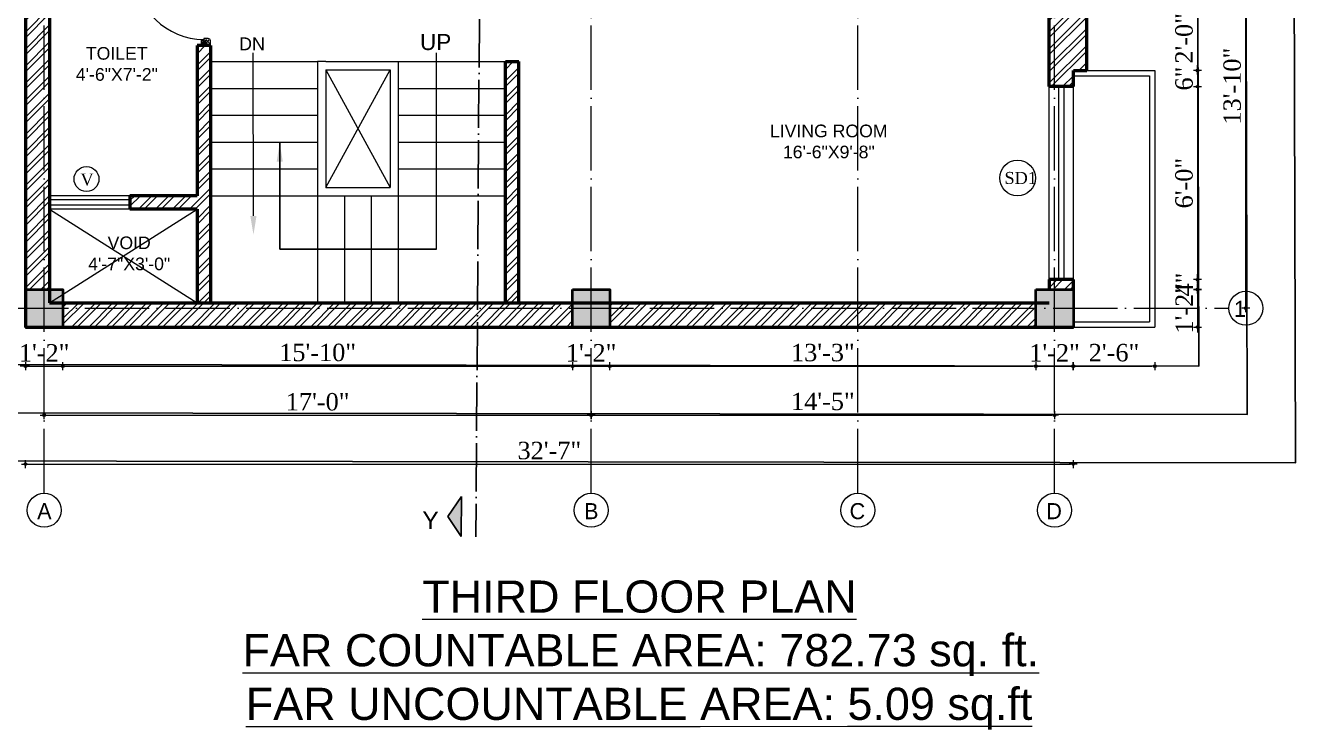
# Model space of a CAD drawing. Header units: inches. Extents: x 5914 to 162157, y -20538 to 282354.
# Drawn here: x 154059.8 to 154533.7, y -15288.2 to -15025.6 of the extents above; entities that cross this region are included whole.
import ezdxf

# ---------------------------------------------------------------- set-up
doc = ezdxf.new("R2010")
doc.units = ezdxf.units.IN
doc.header["$MEASUREMENT"] = 0
doc.header["$PDMODE"] = 99
doc.linetypes.add('ACAD_ISO04W100', pattern=[30, 24, -3, 0, -3])
for name, color, linetype, lineweight in [('.09', 24, 'Continuous', 9), ('.1', 168, 'Continuous', 13), ('CENTER  LINE RA', 10, 'ACAD_ISO04W100', 20), ('CONC. OUTLINE RA', 150, 'Continuous', 40), ('DOOR-WIN RA', 3, 'Continuous', 20), ('ELE2 RA', 130, 'Continuous', 20), ('elev 2', 20, 'Continuous', 25), ('Hatch', 254, 'Continuous', 9), ('HATCH RA', 8, 'Continuous', 5), ('STAIR PLAN AND ELEV RA', 124, 'Continuous', 20), ('Text', 7, 'Continuous', 18), ('TEXTLAYER', 7, 'Continuous', 18), ('WALL RA', 42, 'Continuous', 50)]:
    doc.layers.add(name, color=color, linetype=linetype, lineweight=lineweight)
for name, color, linetype in [('Column & Beam', 7, 'Continuous'), ('S-DIM', 7, 'Continuous'), ('WINDOW+dOOR', 5, 'Continuous')]:
    doc.layers.add(name, color=color, linetype=linetype)
doc.styles.add('arial', font='arial.ttf', dxfattribs={"height": 7})
doc.styles.add('DIM', font='dutch.ttf')
doc.styles.get("Standard").update_dxf_attribs({"font": 'arial.ttf'})
doc.styles.add('titles', font='GOTHICB.TTF')
doc.dimstyles.new('1-8', dxfattribs={"dimtxt": 7, "dimasz": 3, "dimexe": 3, "dimexo": 3, "dimgap": 3, "dimtad": 1, "dimdec": 0, "dimzin": 0, "dimdsep": 46, "dimlunit": 4, "dimtxsty": 'arial', "dimblk": 'ARCHTICK', "dimcen": 0.09, "dimdle": 3, "dimclrt": 6, "dimazin": 0, "dimtfac": 1, "dimtdec": 0, "dimtix": 1, "dimtofl": 0, "dimtmove": 2, "dimatfit": 3, "dimfxl": 5, "dimfxlon": 1, "dimtolj": 1, "dimtzin": 0, "dimlwe": 5, "dimarcsym": 1})
doc.dimstyles.new('Copy of DIM 8', dxfattribs={"dimtxt": 6.5, "dimasz": 1, "dimexe": 6, "dimexo": 18, "dimgap": 1.6875, "dimtad": 1, "dimdec": 0, "dimzin": 3, "dimdsep": 46, "dimlunit": 4, "dimtxsty": 'DIM', "dimblk": 'dot 2', "dimcen": 0.09375, "dimse1": 1, "dimse2": 1, "dimclrd": 1, "dimclre": 1, "dimclrt": 256, "dimadec": 0, "dimazin": 0, "dimtfac": 0.75, "dimtdec": 0, "dimtix": 1, "dimtmove": 1, "dimatfit": 3, "dimldrblk": 'DOT', "dimfxl": 1, "dimtolj": 1, "dimtzin": 0, "dimlwd": 9, "dimlwe": 9, "dimarcsym": 0})
pattern_1 = [(45, (3701.305, -114.513), (-3.18198052, 3.18198052), []), (45, (3703.4265, -114.513), (-3.18198052, 3.18198052), [])]

# ---------------------------------------------------------------- blocks, each defined once
blk = doc.blocks.new('30 inch door')
at = {"layer": '.09'}
blk.add_arc((10330.01, 24687.1), 25.67, 91.332, 180, dxfattribs=at)
at = {"layer": '.1'}
for p, q in [((10329.41, 24712.76), (10329.41, 24691.67)), ((10329.41, 24712.76), (10329.81, 24712.76)), ((10329.81, 24691.67), (10329.81, 24712.76)), ((10328.81, 24688.15), (10328.81, 24691.67)), ((10329.29, 24692.15), (10329.41, 24692.15)), ((10329.41, 24692.15), (10329.41, 24691.67)), ((10329.41, 24691.67), (10329.81, 24691.67)), ((10329.41, 24691.67), (10329.81, 24691.67)), ((10329.81, 24691.67), (10329.81, 24692.15)), ((10329.81, 24692.15), (10330.01, 24692.15)), ((10330.01, 24692.15), (10330.01, 24688.15)), ((10302.02, 24688.15), (10302.02, 24684.65)), ((10304.03, 24688.15), (10302.02, 24688.15)), ((10304.03, 24688.15), (10304.03, 24688.15)), ((10304.03, 24687.1), (10304.03, 24688.15)), ((10304.65, 24687.1), (10304.03, 24687.1)), ((10304.65, 24685.52), (10304.65, 24687.1)), ((10330.01, 24688.15), (10328.81, 24688.15)), ((10329.4, 24687.1), (10330.01, 24687.1)), ((10329.4, 24685.52), (10329.4, 24687.1)), ((10330.01, 24687.1), (10330.01, 24688.15)), ((10330.01, 24688.15), (10332.02, 24688.15)), ((10332.02, 24688.15), (10332.02, 24684.65)), ((10302.02, 24684.65), (10303.77, 24684.65)), ((10332.02, 24684.65), (10330.27, 24684.65))]:
    blk.add_line(p, q, dxfattribs=at)
for centre, major_axis, start_param, end_param in [((10329.29, 24691.67), (-0.339, 0.339), 5.497787, 7.068583), ((10303.77, 24685.52), (-0.619, -0.619), 0.785398, 2.356194)]:
    blk.add_ellipse(centre, major_axis=major_axis, ratio=1, start_param=start_param, end_param=end_param, dxfattribs=at)
at = {"layer": '.1', "extrusion": (0, 0, -1)}
blk.add_ellipse((10330.27, 24685.52), major_axis=(-0.619, 0.619), ratio=1, start_param=3.926991, end_param=5.497787, dxfattribs=at)
blk.add_line((10330.01, 24688.15), (10330.01, 24688.15))
at = {"layer": 'Hatch', "lineweight": 0}
for points, knots in [([(10302.02, 24688.15), (10302.05, 24687.95), (10302.17, 24687.01), (10302.48, 24686.12), (10302.72, 24685.42)], [0, 0, 0, 0, 17.459471, 80.67073, 80.67073, 80.67073, 80.67073]), ([(10302.02, 24688.15), (10302.41, 24687.86), (10303.15, 24687.31), (10304.04, 24687.05), (10304.45, 24686.93)], [0, 0, 0, 0, 41.503939, 78.170205, 78.170205, 78.170205, 78.170205]), ([(10302.02, 24688.15), (10302.45, 24687.5), (10303.05, 24686.59), (10304.02, 24686.14), (10304.29, 24686.01)], [0, 0, 0, 0, 64.705486, 90.408952, 90.408952, 90.408952, 90.408952]), ([(10302.02, 24688.15), (10302.13, 24687.79), (10302.35, 24687.1), (10302.97, 24686.1), (10304.18, 24685.07)], [0, 0, 0, 0, 30.296971, 58.529009, 58.529009, 58.529009, 58.529009]), ([(10303.35, 24687.82), (10303.2, 24687.43), (10302.98, 24686.82), (10302.44, 24686.51), (10302.25, 24686.4)], [0, 0, 0, 0, 34.642749, 52.790216, 52.790216, 52.790216, 52.790216]), ([(10303.86, 24687.89), (10303.73, 24687.32), (10303.52, 24686.4), (10302.7, 24686), (10302.39, 24685.85)], [0, 0, 0, 0, 47.051669, 75.417188, 75.417188, 75.417188, 75.417188]), ([(10304.15, 24687.01), (10304.07, 24686.57), (10303.9, 24685.69), (10303.13, 24685.22), (10302.75, 24684.98)], [0, 0, 0, 0, 36.886594, 73.591637, 73.591637, 73.591637, 73.591637]), ([(10330.01, 24688.15), (10329.8, 24688.26), (10329.35, 24688.51), (10329.11, 24688.97), (10328.99, 24689.22)], [0, 0, 0, 0, 17.459472, 37.737029, 37.737029, 37.737029, 37.737029]), ([(10329.9, 24690.9), (10329.69, 24690.85), (10329.25, 24690.74), (10329.1, 24690.31), (10329.02, 24690.08)], [0, 0, 0, 0, 15.424483, 31.99547, 31.99547, 31.99547, 31.99547]), ([(10329.92, 24690.24), (10329.72, 24690.12), (10329.23, 24689.84), (10329.13, 24689.27), (10329.07, 24688.95)], [0, 0, 0, 0, 17.254821, 40.319618, 40.319618, 40.319618, 40.319618]), ([(10330.01, 24688.15), (10329.7, 24688.44), (10329.1, 24689.01), (10329.14, 24689.82), (10329.09, 24691.13)], [0, 0, 0, 0, 30.296971, 58.529009, 58.529009, 58.529009, 58.529009]), ([(10329.9, 24689.44), (10329.59, 24689.24), (10329.23, 24689.01), (10329.2, 24688.63), (10329.2, 24688.58)], [0, 0, 0, 0, 24.633819, 28.489546, 28.489546, 28.489546, 28.489546]), ([(10330.01, 24688.15), (10329.86, 24688.5), (10329.47, 24689.39), (10329.44, 24690.38), (10329.42, 24690.98)], [0, 0, 0, 0, 28.413311, 72.750806, 72.750806, 72.750806, 72.750806]), ([(10332.02, 24688.15), (10331.63, 24687.86), (10330.89, 24687.31), (10330.01, 24687.05), (10329.59, 24686.93)], [0, 0, 0, 0, 41.503939, 78.170205, 78.170205, 78.170205, 78.170205]), ([(10330.01, 24688.15), (10329.93, 24688.7), (10329.77, 24689.76), (10329.75, 24690.84), (10329.74, 24691.37)], [0, 0, 0, 0, 41.50394, 80.765622, 80.765622, 80.765622, 80.765622]), ([(10332.02, 24688.15), (10331.59, 24687.5), (10330.99, 24686.59), (10330.03, 24686.14), (10329.75, 24686.01)], [0, 0, 0, 0, 64.705486, 90.408952, 90.408952, 90.408952, 90.408952]), ([(10332.02, 24688.15), (10331.91, 24687.79), (10331.69, 24687.1), (10331.07, 24686.1), (10329.87, 24685.07)], [0, 0, 0, 0, 30.296971, 58.529009, 58.529009, 58.529009, 58.529009]), ([(10329.89, 24687.01), (10329.98, 24686.57), (10330.14, 24685.69), (10330.91, 24685.22), (10331.29, 24684.98)], [0, 0, 0, 0, 36.886594, 73.591637, 73.591637, 73.591637, 73.591637]), ([(10330.18, 24687.89), (10330.31, 24687.32), (10330.52, 24686.4), (10331.35, 24686), (10331.66, 24685.85)], [0, 0, 0, 0, 47.051669, 75.417188, 75.417188, 75.417188, 75.417188]), ([(10330.7, 24687.82), (10330.84, 24687.43), (10331.06, 24686.82), (10331.61, 24686.51), (10331.8, 24686.4)], [0, 0, 0, 0, 34.642749, 52.790216, 52.790216, 52.790216, 52.790216]), ([(10332.02, 24688.15), (10332, 24687.95), (10331.87, 24687.01), (10331.56, 24686.12), (10331.32, 24685.42)], [0, 0, 0, 0, 17.459471, 80.67073, 80.67073, 80.67073, 80.67073])]:
    blk.add_open_spline(points, degree=3, knots=knots, dxfattribs=at)
blk = doc.blocks.new('COLUMN')
at = {"layer": 'CONC. OUTLINE RA', "transparency": 33554687}
h = blk.add_hatch(color=256, dxfattribs=at)
h.dxf.hatch_style = 1
h.paths.add_polyline_path([(148062.93, -13130.45), (148076.93, -13130.45), (148076.93, -13116.45), (148062.93, -13116.45)])
at = {"layer": 'CONC. OUTLINE RA'}
blk.add_lwpolyline([(148062.93, -13116.45), (148076.93, -13116.45), (148076.93, -13130.45), (148062.93, -13130.45)], close=True, dxfattribs=at)
blk = doc.blocks.new('_ArchTick')
at = {"color": 0, "linetype": 'ByBlock', "const_width": 0.15}
blk.add_lwpolyline([(-0.5, -0.5), (0.5, 0.5)], dxfattribs=at)
blk = doc.blocks.new('dot1')
at = {"layer": 'Hatch'}
h = blk.add_hatch(color=256, dxfattribs=at)
edge = h.paths.add_edge_path()
edge.add_arc((0, 0), 1, 0, 360)
for p, q in [((3, 0), (-3, 0)), ((0, 3), (0, -3))]:
    blk.add_line(p, q, dxfattribs=at)
blk.add_circle((0, 0), 1, dxfattribs=at)
blk = doc.blocks.new('dot 2')
at = {"layer": 'Hatch', "xscale": 0.5, "yscale": 0.5, "zscale": 0.5}
blk.add_blockref('dot1', (0, 0), dxfattribs=at)
blk = doc.blocks.new('*D445')
at = {"layer": 'Defpoints', "color": 0, "transparency": 16777216}
for p in [(154450.75, -15018.4), (154450.75, -15042.4), (154497.09, -15042.4)]:
    blk.add_point(p, dxfattribs=at)
at = {"layer": 'S-DIM', "color": 1, "lineweight": 9, "transparency": 16777216}
blk.add_line((154497.09, -15019.4), (154497.09, -15041.4), dxfattribs=at)
for p, rotation in [((154497.09, -15018.4), 90), ((154497.09, -15042.4), 270)]:
    blk.add_blockref('dot 2', p, dxfattribs=dict(at, rotation=rotation))
at = {"layer": 'S-DIM', "transparency": 16777216, "insert": (154492.09, -15030.4), "char_height": 6.5, "attachment_point": 5, "rotation": 90, "style": 'DIM'}
blk.add_mtext('\\A1;2\'-0"', dxfattribs=at)
blk = doc.blocks.new('_Dot')
at = {"color": 0, "linetype": 'ByBlock', "lineweight": -2}
blk.add_line((-0.5, 0), (-1, 0), dxfattribs=at)
at = {"color": 0, "linetype": 'ByBlock', "const_width": 0.5}
blk.add_lwpolyline([(-0.25, 0, 1), (0.25, 0, 1)], format="xyb", close=True, dxfattribs=at)
blk = doc.blocks.new('*D446')
at = {"layer": 'Defpoints', "color": 0, "transparency": 16777216}
for p in [(154450.75, -15042.4), (154450.75, -15048.4), (154497.09, -15048.4)]:
    blk.add_point(p, dxfattribs=at)
at = {"layer": 'S-DIM', "color": 1, "lineweight": 9, "transparency": 16777216}
for p, q in [((154497.09, -15041.4), (154497.09, -15040.4)), ((154497.09, -15042.4), (154497.09, -15048.4)), ((154497.09, -15049.4), (154497.09, -15050.4))]:
    blk.add_line(p, q, dxfattribs=at)
for p, rotation in [((154497.09, -15042.4), 270), ((154497.09, -15048.4), 90)]:
    blk.add_blockref('dot 2', p, dxfattribs=dict(at, rotation=rotation))
at = {"layer": 'S-DIM', "transparency": 16777216, "insert": (154492.09, -15045.4), "char_height": 6.5, "attachment_point": 5, "rotation": 90, "style": 'DIM'}
blk.add_mtext('\\A1;6"', dxfattribs=at)
blk = doc.blocks.new('*D447')
at = {"layer": 'Defpoints', "color": 0, "transparency": 16777216}
for p in [(154450.75, -15048.4), (154450.75, -15120.4), (154497.09, -15120.4)]:
    blk.add_point(p, dxfattribs=at)
at = {"layer": 'S-DIM', "color": 1, "lineweight": 9, "transparency": 16777216}
blk.add_line((154497.09, -15049.4), (154497.09, -15119.4), dxfattribs=at)
for p, rotation in [((154497.09, -15048.4), 90), ((154497.09, -15120.4), 270)]:
    blk.add_blockref('dot 2', p, dxfattribs=dict(at, rotation=rotation))
at = {"layer": 'S-DIM', "transparency": 16777216, "insert": (154492.09, -15084.4), "char_height": 6.5, "attachment_point": 5, "rotation": 90, "style": 'DIM'}
blk.add_mtext('\\A1;6\'-0"', dxfattribs=at)
blk = doc.blocks.new('*D448')
at = {"layer": 'Defpoints', "color": 0, "transparency": 16777216}
for p in [(154450.75, -15120.4), (154450.75, -15124.08), (154497.09, -15124.08)]:
    blk.add_point(p, dxfattribs=at)
at = {"layer": 'S-DIM', "color": 1, "lineweight": 9, "transparency": 16777216}
for p, q in [((154497.09, -15119.4), (154497.09, -15118.4)), ((154497.09, -15120.4), (154497.09, -15124.08)), ((154497.09, -15125.08), (154497.09, -15126.08))]:
    blk.add_line(p, q, dxfattribs=at)
for p, rotation in [((154497.09, -15120.4), 270), ((154497.09, -15124.08), 90)]:
    blk.add_blockref('dot 2', p, dxfattribs=dict(at, rotation=rotation))
at = {"layer": 'S-DIM', "transparency": 16777216, "insert": (154492.15, -15122.24), "char_height": 6.5, "attachment_point": 5, "rotation": 90, "style": 'DIM'}
blk.add_mtext('\\A1;4"', dxfattribs=at)
blk = doc.blocks.new('*D449')
at = {"layer": 'Defpoints', "color": 0, "transparency": 16777216}
for p in [(154450.75, -15124.08), (154450.75, -15138.08), (154497.09, -15138.08)]:
    blk.add_point(p, dxfattribs=at)
at = {"layer": 'S-DIM', "color": 1, "lineweight": 9, "transparency": 16777216}
for p, q in [((154497.09, -15123.08), (154497.09, -15122.08)), ((154497.09, -15124.08), (154497.09, -15138.08)), ((154497.09, -15139.08), (154497.09, -15140.08))]:
    blk.add_line(p, q, dxfattribs=at)
for p, rotation in [((154497.09, -15124.08), 270), ((154497.09, -15138.08), 90)]:
    blk.add_blockref('dot 2', p, dxfattribs=dict(at, rotation=rotation))
at = {"layer": 'S-DIM', "transparency": 16777216, "insert": (154492.12, -15131.08), "char_height": 6.5, "attachment_point": 5, "rotation": 90, "style": 'DIM'}
blk.add_mtext('\\A1;1\'-2"', dxfattribs=at)
blk = doc.blocks.new('*D450')
at = {"layer": 'Defpoints', "color": 0, "transparency": 16777216}
for p in [(154443.75, -14965.38), (154515.07, -14965.38), (154443.75, -15131.08)]:
    blk.add_point(p, dxfattribs=at)
at = {"layer": 'S-DIM', "color": 1, "lineweight": 9, "transparency": 16777216}
blk.add_line((154515.07, -15130.08), (154515.07, -14966.38), dxfattribs=at)
for p, rotation in [((154515.07, -14965.38), 90), ((154515.07, -15131.08), 270)]:
    blk.add_blockref('dot 2', p, dxfattribs=dict(at, rotation=rotation))
at = {"layer": 'S-DIM', "transparency": 16777216, "insert": (154510.04, -15048.23), "char_height": 6.5, "attachment_point": 5, "rotation": 90, "style": 'DIM'}
blk.add_mtext('\\A1;13\'-10"', dxfattribs=at)
blk = doc.blocks.new('*D453')
at = {"layer": 'Defpoints', "color": 0, "transparency": 16777216}
for p in [(154059.84, -15134.65), (154073.84, -15134.65), (154073.84, -15152.67)]:
    blk.add_point(p, dxfattribs=at)
at = {"layer": 'S-DIM', "color": 1, "lineweight": 9, "transparency": 16777216}
for p, q in [((154058.84, -15152.67), (154057.84, -15152.67)), ((154059.84, -15152.67), (154073.84, -15152.67)), ((154074.84, -15152.67), (154075.84, -15152.67))]:
    blk.add_line(p, q, dxfattribs=at)
blk.add_blockref('dot 2', (154059.84, -15152.67), dxfattribs=at)
at = {"layer": 'S-DIM', "color": 1, "lineweight": 9, "transparency": 16777216, "rotation": 180}
blk.add_blockref('dot 2', (154073.84, -15152.67), dxfattribs=at)
at = {"layer": 'S-DIM', "transparency": 16777216, "insert": (154066.84, -15147.7), "char_height": 6.5, "attachment_point": 5, "style": 'DIM'}
blk.add_mtext('\\A1;1\'-2"', dxfattribs=at)
blk = doc.blocks.new('*D454')
at = {"layer": 'Defpoints', "color": 0, "transparency": 16777216}
for p in [(154073.84, -15134.65), (154263.88, -15134.65), (154263.88, -15152.67)]:
    blk.add_point(p, dxfattribs=at)
at = {"layer": 'S-DIM', "color": 1, "lineweight": 9, "transparency": 16777216}
blk.add_line((154074.84, -15152.67), (154262.88, -15152.67), dxfattribs=at)
at = {"layer": 'S-DIM', "color": 1, "lineweight": 9, "transparency": 16777216, "rotation": 180}
blk.add_blockref('dot 2', (154073.84, -15152.67), dxfattribs=at)
at = {"layer": 'S-DIM', "color": 1, "lineweight": 9, "transparency": 16777216}
blk.add_blockref('dot 2', (154263.88, -15152.67), dxfattribs=at)
at = {"layer": 'S-DIM', "transparency": 16777216, "insert": (154168.86, -15147.6), "char_height": 6.5, "attachment_point": 5, "style": 'DIM'}
blk.add_mtext('\\A1;15\'-10"', dxfattribs=at)
blk = doc.blocks.new('*D455')
at = {"layer": 'Defpoints', "color": 0, "transparency": 16777216}
for p in [(154263.88, -15134.65), (154277.88, -15134.65), (154277.88, -15152.67)]:
    blk.add_point(p, dxfattribs=at)
at = {"layer": 'S-DIM', "color": 1, "lineweight": 9, "transparency": 16777216}
for p, q in [((154262.88, -15152.67), (154261.88, -15152.67)), ((154263.88, -15152.67), (154277.88, -15152.67)), ((154278.88, -15152.67), (154279.88, -15152.67))]:
    blk.add_line(p, q, dxfattribs=at)
blk.add_blockref('dot 2', (154263.88, -15152.67), dxfattribs=at)
at = {"layer": 'S-DIM', "color": 1, "lineweight": 9, "transparency": 16777216, "rotation": 180}
blk.add_blockref('dot 2', (154277.88, -15152.67), dxfattribs=at)
at = {"layer": 'S-DIM', "transparency": 16777216, "insert": (154270.88, -15147.7), "char_height": 6.5, "attachment_point": 5, "style": 'DIM'}
blk.add_mtext('\\A1;1\'-2"', dxfattribs=at)
blk = doc.blocks.new('*D456')
at = {"layer": 'Defpoints', "color": 0, "transparency": 16777216}
for p in [(154277.88, -15134.65), (154436.75, -15134.65), (154436.75, -15152.67)]:
    blk.add_point(p, dxfattribs=at)
at = {"layer": 'S-DIM', "color": 1, "lineweight": 9, "transparency": 16777216}
blk.add_line((154278.88, -15152.67), (154435.75, -15152.67), dxfattribs=at)
at = {"layer": 'S-DIM', "color": 1, "lineweight": 9, "transparency": 16777216, "rotation": 180}
blk.add_blockref('dot 2', (154277.88, -15152.67), dxfattribs=at)
at = {"layer": 'S-DIM', "color": 1, "lineweight": 9, "transparency": 16777216}
blk.add_blockref('dot 2', (154436.75, -15152.67), dxfattribs=at)
at = {"layer": 'S-DIM', "transparency": 16777216, "insert": (154357.32, -15147.64), "char_height": 6.5, "attachment_point": 5, "style": 'DIM'}
blk.add_mtext('\\A1;13\'-3"', dxfattribs=at)
blk = doc.blocks.new('*D457')
at = {"layer": 'Defpoints', "color": 0, "transparency": 16777216}
for p in [(154436.75, -15134.65), (154450.75, -15134.96), (154450.75, -15152.67)]:
    blk.add_point(p, dxfattribs=at)
at = {"layer": 'S-DIM', "color": 1, "lineweight": 9, "transparency": 16777216}
for p, q in [((154435.75, -15152.67), (154434.75, -15152.67)), ((154436.75, -15152.67), (154450.75, -15152.67)), ((154451.75, -15152.67), (154452.75, -15152.67))]:
    blk.add_line(p, q, dxfattribs=at)
blk.add_blockref('dot 2', (154436.75, -15152.67), dxfattribs=at)
at = {"layer": 'S-DIM', "color": 1, "lineweight": 9, "transparency": 16777216, "rotation": 180}
blk.add_blockref('dot 2', (154450.75, -15152.67), dxfattribs=at)
at = {"layer": 'S-DIM', "transparency": 16777216, "insert": (154443.75, -15147.7), "char_height": 6.5, "attachment_point": 5, "style": 'DIM'}
blk.add_mtext('\\A1;1\'-2"', dxfattribs=at)
blk = doc.blocks.new('*D459')
at = {"layer": 'Defpoints', "color": 0, "transparency": 16777216}
for p in [(154270.88, -15127.65), (154443.75, -15127.65), (154443.75, -15170.94)]:
    blk.add_point(p, dxfattribs=at)
at = {"layer": 'S-DIM', "color": 1, "lineweight": 9, "transparency": 16777216}
blk.add_line((154271.88, -15170.94), (154442.75, -15170.94), dxfattribs=at)
at = {"layer": 'S-DIM', "color": 1, "lineweight": 9, "transparency": 16777216, "rotation": 180}
blk.add_blockref('dot 2', (154270.88, -15170.94), dxfattribs=at)
at = {"layer": 'S-DIM', "color": 1, "lineweight": 9, "transparency": 16777216}
blk.add_blockref('dot 2', (154443.75, -15170.94), dxfattribs=at)
at = {"layer": 'S-DIM', "transparency": 16777216, "insert": (154357.32, -15165.86), "char_height": 6.5, "attachment_point": 5, "style": 'DIM'}
blk.add_mtext('\\A1;14\'-5"', dxfattribs=at)
blk = doc.blocks.new('*D460')
at = {"layer": 'Defpoints', "color": 0, "transparency": 16777216}
for p in [(154059.84, -15134.65), (154450.75, -15134.65), (154450.75, -15189.18)]:
    blk.add_point(p, dxfattribs=at)
at = {"layer": 'S-DIM', "color": 1, "lineweight": 9, "transparency": 16777216}
blk.add_line((154060.84, -15189.18), (154449.75, -15189.18), dxfattribs=at)
at = {"layer": 'S-DIM', "color": 1, "lineweight": 9, "transparency": 16777216, "rotation": 180}
blk.add_blockref('dot 2', (154059.84, -15189.18), dxfattribs=at)
at = {"layer": 'S-DIM', "color": 1, "lineweight": 9, "transparency": 16777216}
blk.add_blockref('dot 2', (154450.75, -15189.18), dxfattribs=at)
at = {"layer": 'S-DIM', "transparency": 16777216, "insert": (154255.3, -15184.18), "char_height": 6.5, "attachment_point": 5, "style": 'DIM'}
blk.add_mtext('\\A1;32\'-7"', dxfattribs=at)
blk = doc.blocks.new('*D461')
at = {"layer": 'Defpoints', "color": 0, "transparency": 16777216}
for p in [(154450.78, -15138.08), (154481.11, -15138.08), (154481.11, -15152.67)]:
    blk.add_point(p, dxfattribs=at)
at = {"layer": 'S-DIM', "color": 1, "lineweight": 9, "transparency": 16777216}
blk.add_line((154451.78, -15152.67), (154480.11, -15152.67), dxfattribs=at)
at = {"layer": 'S-DIM', "color": 1, "lineweight": 9, "transparency": 16777216, "rotation": 180}
blk.add_blockref('dot 2', (154450.78, -15152.67), dxfattribs=at)
at = {"layer": 'S-DIM', "color": 1, "lineweight": 9, "transparency": 16777216}
blk.add_blockref('dot 2', (154481.11, -15152.67), dxfattribs=at)
at = {"layer": 'S-DIM', "transparency": 16777216, "insert": (154465.94, -15147.67), "char_height": 6.5, "attachment_point": 5, "style": 'DIM'}
blk.add_mtext('\\A1;2\'-6"', dxfattribs=at)
blk = doc.blocks.new('*D468')
at = {"layer": 'Defpoints', "color": 0, "transparency": 16777216}
for p in [(154066.83, -14965.38), (154023.83, -15131.08), (154066.83, -15131.08)]:
    blk.add_point(p, dxfattribs=at)
at = {"layer": 'S-DIM', "color": 1, "lineweight": 9, "transparency": 16777216}
blk.add_line((154023.83, -14966.38), (154023.83, -15130.08), dxfattribs=at)
for p, rotation in [((154023.83, -14965.38), 90), ((154023.83, -15131.08), 270)]:
    blk.add_blockref('dot 2', p, dxfattribs=dict(at, rotation=rotation))
at = {"layer": 'S-DIM', "transparency": 16777216, "insert": (154018.81, -15048.23), "char_height": 6.5, "attachment_point": 5, "rotation": 90, "style": 'DIM'}
blk.add_mtext('\\A1;13\'-10"', dxfattribs=at)
blk = doc.blocks.new('griid')
at = {"layer": 'CENTER  LINE RA', "linetype": 'ACAD_ISO04W100'}
for p, q in [((149708.18, -15085.57), (149708.19, -14620.49)), ((149912.22, -15085.57), (149912.22, -14620.62)), ((150011.7, -15085.57), (150011.7, -14620.49)), ((150085.1, -15085.57), (150085.1, -14620.49)), ((149663.18, -15016.57), (150150.1, -15016.57)), ((150162.79, -15016.57), (150162.79, -15016.57))]:
    blk.add_line(p, q, dxfattribs=at)
at = {"layer": 'Text'}
for centre in [(150156.45, -15016.57), (150156.44, -15016.57), (150156.45, -15016.57), (149708.18, -15091.92), (149708.18, -15091.92), (149708.18, -15091.92), (149912.22, -15091.92), (149912.22, -15091.92), (149912.22, -15091.92), (150011.7, -15091.92), (150011.69, -15091.92), (150011.7, -15091.92), (150085.1, -15091.92), (150085.1, -15091.92), (150085.1, -15091.92)]:
    blk.add_circle(centre, 6.34, dxfattribs=at)
at = {"layer": 'Text', "char_height": 6, "width": 68.6783, "attachment_point": 3, "rotation": 0.0035, "style": 'titles'}
for s, insert in [('{\\fStylus BT|b0|i0|c0|p34;1}', (150156.51, -15013.77)), ('{\\fStylus BT|b0|i0|c0|p34;A}', (149710.91, -15089.24)), ('{\\fStylus BT|b0|i0|c0|p34;B}', (149914.94, -15089.24)), ('{\\fStylus BT|b0|i0|c0|p34;C}', (150014.42, -15089.24)), ('{\\fStylus BT|b0|i0|c0|p34;D}', (150087.82, -15089.24))]:
    blk.add_mtext(s, dxfattribs=dict(at, insert=insert))
blk = doc.blocks.new('BIUD')
at = {"layer": 'Column & Beam'}
h = blk.add_hatch(color=256, dxfattribs=at)
h.dxf.hatch_style = 1
h.paths.add_polyline_path([(154227.37, -14155.81), (154227.47, -14140.87), (154222.36, -14148.3)])
h = blk.add_hatch(color=256, dxfattribs=at)
h.dxf.hatch_style = 1
h.paths.add_polyline_path([(154222.46, -14605.46), (154222.56, -14590.52), (154217.46, -14597.95)])
at = {"layer": 'elev 2'}
for p, q in [((154222.36, -14148.3), (154227.47, -14140.87)), ((154222.36, -14148.3), (154227.37, -14155.81)), ((154217.46, -14597.95), (154222.56, -14590.52)), ((154222.56, -14590.52), (154222.46, -14605.46)), ((154217.46, -14597.95), (154222.46, -14605.46))]:
    blk.add_line(p, q, dxfattribs=at)
at = {"layer": 'elev 2', "linetype": 'ACAD_ISO04W100', "ltscale": 0.75}
blk.add_line((154231.03, -14141.23), (154227.94, -14605.58), dxfattribs=at)
at = {"layer": 'Text', "char_height": 6.57, "attachment_point": 1, "rotation": 359.6191}
for insert in [(154212.88, -14146.4), (154207.97, -14596.06)]:
    blk.add_mtext_dynamic_manual_height_columns('Y', width=6.5733, gutter_width=32.87, heights=[0], dxfattribs=dict(at, insert=insert))
blk = doc.blocks.new('A$C0BBD0BBA')
at = {"color": 7, "lineweight": 5}
blk.add_lwpolyline([(0, 0), (73.27, 0)], dxfattribs=at)
at = {"color": 8, "lineweight": 5}
blk.add_leader([(39.65, 58.42), (0, 58.42), (0, 0)], dimstyle='1-8', override={"dimasz": 7, "dimgap": 2, "dimtad": 0, "dimfxl": 12}, dxfattribs=at)

msp = doc.modelspace()

# ---------------------------------------------------------------- hatches: boundary and pattern name
at = {"layer": 'HATCH RA'}
h = msp.add_hatch(dxfattribs=at)
h.set_pattern_fill('ANSI32', color=256, scale=12)
h.set_pattern_definition(pattern_1)
h.paths.add_polyline_path([(154068.86, -14972.38), (154059.86, -14972.38), (154059.86, -15124.08), (154068.86, -15124.08)])
h = msp.add_hatch(dxfattribs=at)
h.set_pattern_fill('ANSI32', color=256, scale=12)
h.set_pattern_definition(pattern_1)
h.paths.add_polyline_path([(154450.78, -15008.38), (154441.78, -15008.38), (154441.78, -15048.4), (154450.78, -15048.4), (154450.78, -15042.4), (154455.78, -15042.4), (154455.78, -15018.4), (154450.78, -15018.4)])
h = msp.add_hatch(dxfattribs=at)
h.set_pattern_fill('ANSI32', color=256, scale=12)
h.set_pattern_definition(pattern_1)
h.paths.add_polyline_path([(154128.86, -15033.08), (154125.36, -15033.08), (154123.86, -15033.08), (154123.86, -15089.08), (154098.86, -15089.08), (154098.86, -15094.08), (154123.86, -15094.08), (154123.86, -15129.08), (154128.86, -15129.08)])
h = msp.add_hatch(dxfattribs=at)
h.set_pattern_fill('ANSI32', color=256, scale=12)
h.set_pattern_definition(pattern_1)
h.paths.add_polyline_path([(154243.9, -15039.08), (154238.9, -15039.08), (154238.9, -15129.08), (154243.9, -15129.08)])
h = msp.add_hatch(dxfattribs=at)
h.set_pattern_fill('ANSI32', color=256, scale=12)
h.set_pattern_definition(pattern_1)
h.paths.add_polyline_path([(154450.78, -15120.4), (154441.78, -15120.4), (154441.78, -15124.08), (154450.78, -15124.08)])
h = msp.add_hatch(dxfattribs=at)
h.set_pattern_fill('ANSI32', color=256, scale=12)
h.set_pattern_definition(pattern_1)
h.paths.add_polyline_path([(154263.9, -15129.08), (154073.86, -15129.08), (154073.86, -15138.08), (154263.9, -15138.08)])
h = msp.add_hatch(dxfattribs=at)
h.set_pattern_fill('ANSI32', color=256, scale=12)
h.set_pattern_definition(pattern_1)
h.paths.add_polyline_path([(154436.78, -15129.08), (154277.9, -15129.08), (154277.9, -15138.08), (154436.78, -15138.08)])

# ---------------------------------------------------------------- linework, layer by layer
at = {"color": 7, "lineweight": 5}
msp.add_lwpolyline([(154144.91, -15096.6), (154144.82, -15035.84)], dxfattribs=at)
at = {"color": 8, "lineweight": 5}
msp.add_solid([(154143.74, -15096.6), (154144.92, -15103.6), (154146.07, -15096.6)], dxfattribs=at)
at = {"layer": 'Defpoints'}
for points in [[(154005.83, -14766.45), (154399.25, -14766.45), (154532.93, -14914.27), (154533.68, -15188.73), (154005.83, -15188.01)], [(154023.83, -14784.45), (154391.95, -14784.45), (154514.95, -14921.9), (154515.63, -15170.7), (154023.83, -15170.04)], [(154041.45, -14803.5), (154378.58, -14803.5), (154496.97, -14929.53), (154497.58, -15152.68), (154041.83, -15152.06)]]:
    msp.add_lwpolyline(points, close=True, dxfattribs=at)
at = {"layer": 'DOOR-WIN RA'}
for p, q in [((154441.78, -15120.4), (154441.78, -15048.4)), ((154445.28, -15048.4), (154445.28, -15120.4)), ((154447.28, -15048.4), (154447.28, -15120.4)), ((154450.78, -15120.4), (154450.78, -15048.4)), ((154098.86, -15089.08), (154068.86, -15089.08)), ((154098.86, -15090.58), (154068.86, -15090.58)), ((154098.86, -15092.58), (154068.86, -15092.58)), ((154098.86, -15094.08), (154068.86, -15094.08))]:
    msp.add_line(p, q, dxfattribs=at)
at = {"layer": 'ELE2 RA'}
for p, q in [((154450.78, -15042.4), (154481.14, -15042.4)), ((154481.14, -15042.4), (154481.14, -15138.08)), ((154450.78, -15044.4), (154479.14, -15044.4)), ((154479.14, -15044.4), (154479.14, -15136.08)), ((154450.78, -15136.08), (154479.14, -15136.08)), ((154450.78, -15138.08), (154481.14, -15138.08))]:
    msp.add_line(p, q, dxfattribs=at)
at = {"layer": 'HATCH RA'}
for p, q in [((154171.86, -15086.08), (154195.9, -15042.08)), ((154171.86, -15042.08), (154195.9, -15086.08)), ((154068.86, -15129.08), (154123.86, -15094.08)), ((154068.86, -15094.08), (154123.86, -15129.08))]:
    msp.add_line(p, q, dxfattribs=at)
at = {"layer": 'STAIR PLAN AND ELEV RA'}
for p, q in [((154128.86, -15039.08), (154168.86, -15039.08)), ((154168.86, -15039.08), (154168.86, -15129.08)), ((154171.86, -15039.08), (154168.86, -15039.08)), ((154171.86, -15039.08), (154195.9, -15039.08)), ((154195.9, -15039.08), (154198.9, -15039.08)), ((154198.9, -15039.08), (154198.9, -15129.08)), ((154198.9, -15039.08), (154238.9, -15039.08)), ((154171.86, -15042.08), (154171.86, -15086.08)), ((154171.86, -15042.08), (154195.9, -15042.08)), ((154195.9, -15042.08), (154195.9, -15086.08)), ((154128.86, -15049.08), (154168.86, -15049.08)), ((154198.9, -15049.08), (154238.9, -15049.08)), ((154128.86, -15059.08), (154168.86, -15059.08)), ((154198.9, -15059.08), (154238.9, -15059.08)), ((154128.86, -15069.08), (154168.86, -15069.08)), ((154198.9, -15069.08), (154238.9, -15069.08)), ((154128.86, -15079.08), (154168.86, -15079.08)), ((154198.9, -15079.08), (154238.9, -15079.08)), ((154171.86, -15086.08), (154195.9, -15086.08)), ((154128.86, -15089.08), (154198.9, -15089.08)), ((154178.86, -15089.08), (154178.86, -15129.08)), ((154188.86, -15089.08), (154188.86, -15129.08)), ((154198.9, -15089.08), (154238.9, -15089.08))]:
    msp.add_line(p, q, dxfattribs=at)
at = {"layer": 'TEXTLAYER'}
for centre, radius in [((154429.96, -15082.48), 6.66), ((154082.64, -15082.88), 4.65)]:
    msp.add_circle(centre, radius, dxfattribs=at)
at = {"layer": 'WALL RA'}
for p, q in [((154059.86, -14842.45), (154059.86, -15138.08)), ((154068.86, -14851.45), (154068.86, -15129.08)), ((154441.78, -15048.4), (154441.78, -15008.38)), ((154455.78, -15042.4), (154455.78, -15018.4)), ((154123.86, -15033.08), (154123.86, -15089.08)), ((154128.86, -15033.08), (154123.86, -15033.08)), ((154128.86, -15033.08), (154128.86, -15094.08)), ((154238.9, -15129.08), (154238.9, -15039.08)), ((154238.9, -15039.08), (154243.9, -15039.08)), ((154243.9, -15129.08), (154243.9, -15039.08)), ((154450.78, -15048.4), (154450.78, -15042.4)), ((154450.78, -15042.4), (154455.78, -15042.4)), ((154450.78, -15048.4), (154450.78, -15042.4)), ((154450.78, -15048.4), (154441.78, -15048.4)), ((154123.86, -15089.08), (154098.86, -15089.08)), ((154098.86, -15089.08), (154098.86, -15094.08)), ((154123.86, -15094.08), (154098.86, -15094.08)), ((154123.86, -15094.08), (154123.86, -15129.08)), ((154128.86, -15094.08), (154128.86, -15129.08)), ((154450.78, -15120.4), (154441.78, -15120.4)), ((154441.78, -15120.4), (154441.78, -15124.08)), ((154450.78, -15124.08), (154450.78, -15120.4)), ((154068.86, -15129.08), (154441.78, -15129.08)), ((154059.86, -15138.08), (154450.78, -15138.08))]:
    msp.add_line(p, q, dxfattribs=at)

# ---------------------------------------------------------------- block references
msp.add_blockref('griid', (4358.68, -114.51))
at = {"color": 1, "rotation": 89.99999999999999}
msp.add_blockref('A$C0BBD0BBA', (154213.14, -15109.06), dxfattribs=at)
at = {"layer": 'CONC. OUTLINE RA'}
for p in [(5996.93, -2007.64), (6200.97, -2007.64), (6373.85, -2007.64)]:
    msp.add_blockref('COLUMN', p, dxfattribs=at)
at = {"layer": 'HATCH RA'}
msp.add_blockref('BIUD', (-0.03, -610.8), dxfattribs=at)
at = {"layer": 'WINDOW+dOOR', "extrusion": (0, 0, -1), "xscale": -1, "zscale": -1.00000000348675, "rotation": 270}
msp.add_blockref('30 inch door', (-178813.51, -25335.11), dxfattribs=at)

# ---------------------------------------------------------------- texts
at = {"attachment_point": 9, "style": 'arial'}
for s, insert, char_height, width in [('UP', (154218.7, -15034.84), 6, 11.6415), ('DN', (154149.22, -15034.84), 4.8, 9.3132)]:
    msp.add_mtext(s, dxfattribs=dict(at, insert=insert, char_height=char_height, width=width))
at = {"char_height": 4.7109, "attachment_point": 1}
for s, width, insert in [('\\pi11.25718;TOILET\\P\\pi7.52959;4\'-6"X7\'-2"', 45.2655, (154071.14, -15033.64)), ('\\pi1.18303;LIVING ROOM\\P\\pi6.01605;16\'-6"X9\'-8"', 45.2655, (154336.41, -15062.57)), ('\\pi36.88479;VOID\\P\\pi29.63687;4\'-7"X3\'-0"', 89.4801, (154053.63, -15104.31))]:
    msp.add_mtext_dynamic_manual_height_columns(s, width=width, gutter_width=23.55, heights=[0], dxfattribs=dict(at, insert=insert))
at = {"layer": 'TEXTLAYER', "char_height": 4.5, "width": 245.2674, "attachment_point": 1}
for s, insert in [('{\\fTimes New Roman|b0|i0|c0|p18;V}', (154080.39, -15080.81)), ('{\\fTimes New Roman|b0|i0|c0|p18;SD1}', (154425.09, -15080.22))]:
    msp.add_mtext(s, dxfattribs=dict(at, insert=insert))
at = {"layer": 'TEXTLAYER', "ltscale": 5, "insert": (154090.55, -15232.64), "char_height": 12, "width": 394.9279, "attachment_point": 1, "rotation": 0.0057}
msp.add_mtext('\\pi117.31115;{\\LTHIRD FLOOR PLAN \\P\\pi50.27977;FAR COUNTABLE AREA: 782.73 sq. ft.\\P\\pi51.48714;FAR UNCOUNTABLE AREA: 5.09 sq.ft}', dxfattribs=at)

# ---------------------------------------------------------------- dimensions: what is measured, and where the dimension line sits
at = {"layer": 'S-DIM'}
for base, p1, p2, picture, middle in [((154023.83, -15131.08), (154066.83, -14965.38), (154066.83, -15131.08), '*D468', (154018.81, -15048.23)), ((154515.07, -14965.38), (154443.75, -15131.08), (154443.75, -14965.38), '*D450', (154510.04, -15048.23)), ((154497.09, -15042.4), (154450.75, -15018.4), (154450.75, -15042.4), '*D445', (154492.09, -15030.4)), ((154497.09, -15048.4), (154450.75, -15042.4), (154450.75, -15048.4), '*D446', (154492.09, -15045.4)), ((154497.09, -15120.4), (154450.75, -15048.4), (154450.75, -15120.4), '*D447', (154492.09, -15084.4)), ((154497.09, -15124.08), (154450.75, -15120.4), (154450.75, -15124.08), '*D448', (154492.15, -15122.24)), ((154497.09, -15138.08), (154450.75, -15124.08), (154450.75, -15138.08), '*D449', (154492.12, -15131.08))]:
    dim = msp.add_linear_dim(base=base, p1=p1, p2=p2, angle=90, dimstyle='Copy of DIM 8', dxfattribs=at)
    dim.commit()
    dim.dimension.update_dxf_attribs({"geometry": picture, "text_midpoint": middle})
msp.add_linear_dim(base=(154270.88, -15170.94), p1=(154066.84, -15127.65), p2=(154270.88, -15127.65), dimstyle='Copy of DIM 8', dxfattribs=at).render()
for base, p1, p2, picture, middle in [((154443.75, -15170.94), (154270.88, -15127.65), (154443.75, -15127.65), '*D459', (154357.32, -15165.86)), ((154073.84, -15152.67), (154059.84, -15134.65), (154073.84, -15134.65), '*D453', (154066.84, -15147.7)), ((154450.75, -15189.18), (154059.84, -15134.65), (154450.75, -15134.65), '*D460', (154255.3, -15184.18)), ((154263.88, -15152.67), (154073.84, -15134.65), (154263.88, -15134.65), '*D454', (154168.86, -15147.6)), ((154277.88, -15152.67), (154263.88, -15134.65), (154277.88, -15134.65), '*D455', (154270.88, -15147.7)), ((154436.75, -15152.67), (154277.88, -15134.65), (154436.75, -15134.65), '*D456', (154357.32, -15147.64)), ((154450.75, -15152.67), (154436.75, -15134.65), (154450.75, -15134.96), '*D457', (154443.75, -15147.7)), ((154481.11, -15152.67), (154450.78, -15138.08), (154481.11, -15138.08), '*D461', (154465.94, -15147.67))]:
    dim = msp.add_linear_dim(base=base, p1=p1, p2=p2, dimstyle='Copy of DIM 8', dxfattribs=at)
    dim.commit()
    dim.dimension.update_dxf_attribs({"geometry": picture, "text_midpoint": middle})

doc.saveas('drawing.dxf')
